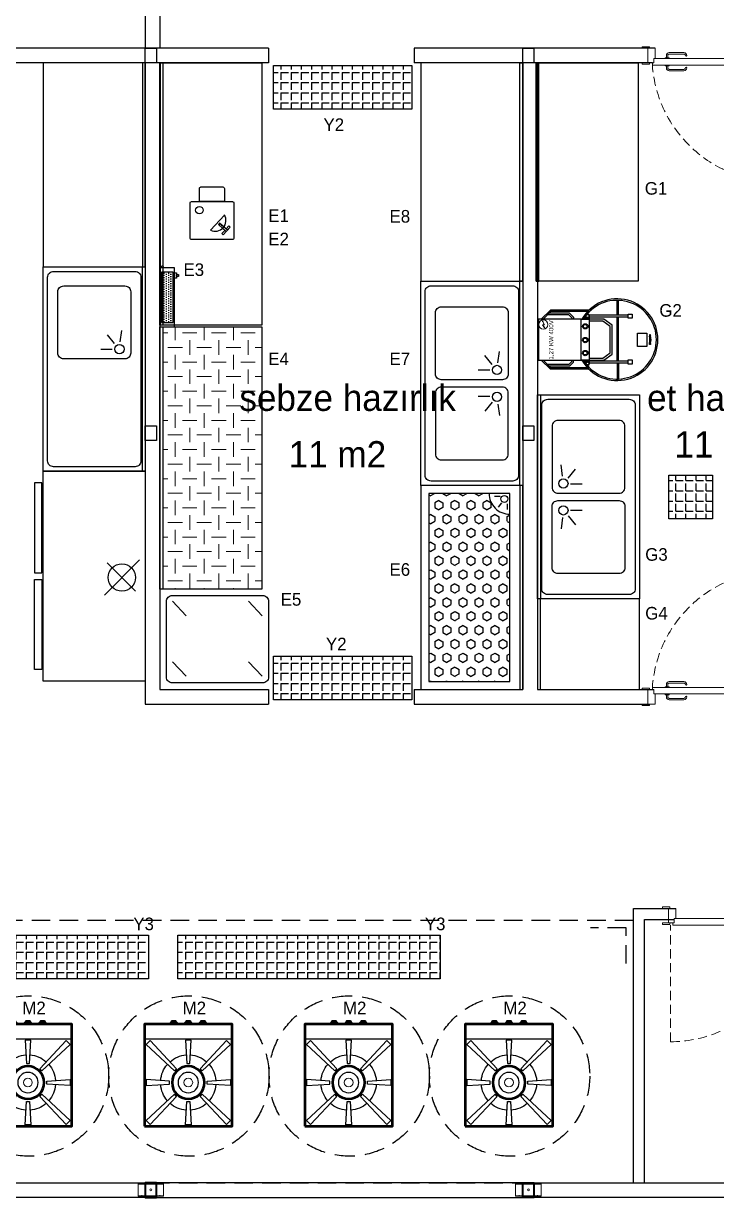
# Model space of a CAD drawing. Header units: millimetres. Extents: x 1020825 to 1025123, y -11230 to -9738.
# Drawn here: x 1023426 to 1023901, y -11138 to -10333 of the extents above; entities that cross this region are included whole.
import ezdxf
from ezdxf.enums import TextEntityAlignment as Align

# ---------------------------------------------------------------- set-up
doc = ezdxf.new("R2010")
doc.units = ezdxf.units.MM
for name, pattern in [('DASHED2', [9.525, 6.35, -3.175]), ('HIDDEN', [0.375, 0.25, -0.125]), ('HIDDENX2', [19.05, 12.7, -6.35])]:
    doc.linetypes.add(name, pattern=pattern)
for name, color, linetype, lineweight in [('-DWG_ANA', 7, 'Continuous', 50), ('-DWG_DETAY1', 7, 'Continuous', 25), ('-DWG_DETAY2', 7, 'Continuous', 15), ('A_strc-prf', 115, 'Continuous', 9), ('DUVAR', 1, 'Continuous', 40), ('GRC-Ekipman', 4, 'Continuous', 25), ('GRC-sebze', 94, 'Continuous', 15), ('PLAN', 253, 'Continuous', 15), ('WALL INTERNAL', 7, 'Continuous', 50)]:
    doc.layers.add(name, color=color, linetype=linetype, lineweight=lineweight)
for name, color, linetype in [('0-MUTFAK', 7, 'Continuous'), ('BİRLEŞİM ELEMANLARI', 4, 'Continuous'), ('CIHAZ', 2, 'Continuous'), ('DIŞ PANEL', 21, 'Continuous'), ('Kıtc-002 Çizgi', 7, 'Continuous'), ('Kıtc-011 Elk Tes Yazı 001', 1, 'Continuous'), ('Kıtc-014 Elk Tes İşaretler', 1, 'Continuous'), ('S2000-002 Çizgi', 7, 'Continuous')]:
    doc.layers.add(name, color=color, linetype=linetype)
doc.styles.get("Standard").update_dxf_attribs({"font": 'arial.ttf', "height": 400})
doc.styles.add('TAKSİM', font='GOTHIC.TTF', dxfattribs={"height": 20})

# ---------------------------------------------------------------- blocks, each defined once
blk = doc.blocks.new('DIŞ İKİLİ KEP 80-60')
at = {"lineweight": 40}
blk.add_lwpolyline([(125.5, 94), (125.5, -6), (49.5, -6), (49.5, 94)], close=True, dxfattribs=at)
at = {"layer": 'BİRLEŞİM ELEMANLARI', "color": 6, "lineweight": 20}
for p, q in [((175, 82), (0, 82)), ((18.5, 82), (18.5, 84)), ((25, 79), (25, 87)), ((31.5, 82), (31.5, 84)), ((143.5, 82), (143.5, 84)), ((150, 79), (150, 87)), ((156.5, 82), (156.5, 84)), ((0, 2), (175, 2)), ((18.5, 2), (18.5, 0)), ((25, 5), (25, -3)), ((31.5, 2), (31.5, 0)), ((143.5, 2), (143.5, 0)), ((150, 5), (150, -3)), ((156.5, 2), (156.5, 0))]:
    blk.add_line(p, q, dxfattribs=at)
for points in [[(0, 0), (0, 84)], [(0, 84), (175, 84), (175, 0), (0, 0)]]:
    blk.add_lwpolyline(points, dxfattribs=at)
blk.add_circle((88, 42), 6.5, dxfattribs=at)
blk = doc.blocks.new('DIŞ-DOLU-2514-G-B-(80)')
at = {"layer": 'DIŞ PANEL'}
blk.add_lwpolyline([(0, 100), (2514, 100), (2514, 0), (0, 0)], close=True, dxfattribs=at)
blk = doc.blocks.new('1-OG6')
at = {"layer": '-DWG_DETAY1', "color": 0}
for points in [[(-30, 30), (-30, -30), (30, -30), (30, 30)], [(-8.11, 9.46), (-9.51, 8.04), (-29, 26), (-26.18, 28.84)], [(-1, 13), (1, 13), (2, 29), (-2, 29)], [(8.11, 9.46), (9.51, 8.04), (29, 26), (26.18, 28.84)], [(-13, 1), (-13, -1), (-29, -2), (-29, 2)], [(13, 1), (13, -1), (29, -2), (29, 2)], [(-8.11, -9.46), (-9.51, -8.04), (-29, -26), (-26.18, -28.84)], [(8.11, -9.46), (9.51, -8.04), (29, -26), (26.18, -28.84)], [(-1, -13), (1, -13), (2, -29), (-2, -29)]]:
    blk.add_lwpolyline(points, close=True, dxfattribs=at)
for points in [[(-1.44, 18.95, 0.162747), (-12.55, 14.27, 0.162747)], [(12.55, 14.27, 0.162747), (1.44, 18.95, 0.162747)], [(-14.36, 12.44, 0.160919), (-18.95, 1.44, 0.160919)], [(18.95, 1.44, 0.160919), (14.36, 12.44, 0.160919)], [(-18.95, -1.44, 0.160919), (-14.36, -12.44, 0.160919)], [(14.36, -12.44, 0.160919), (18.95, -1.44, 0.160919)], [(-12.55, -14.27, 0.162747), (-1.44, -18.95, 0.162747)], [(1.44, -18.95, 0.162747), (12.55, -14.27, 0.162747)]]:
    blk.add_lwpolyline(points, format="xyb", dxfattribs=at)
blk.add_circle((0, 0), 7, dxfattribs=at)
at = {"layer": '-DWG_DETAY2', "color": 0}
blk.add_circle((0, 0), 3, dxfattribs=at)
blk = doc.blocks.new('A$C4DC56874')
at = {"layer": '-DWG_ANA', "color": 0}
blk.add_lwpolyline([(60, 0), (0, 0), (0, 70), (60, 70)], close=True, dxfattribs=at)
blk.add_circle((30, 30), 11.18, dxfattribs=at)
at = {"color": 7}
for points in [[(17.5, 70.88), (18, 71.34), (18, 71.37, -0.414214), (19, 72.37), (21, 72.37, -0.414214), (22, 71.37), (22, 71.34), (22.5, 70.88)], [(27.5, 70.88), (28, 71.34), (28, 71.37, -0.414214), (29, 72.37), (31, 72.37, -0.414214), (32, 71.37), (32, 71.34), (32.5, 70.88)], [(37.5, 70.88), (38, 71.34), (38, 71.37, -0.414214), (39, 72.37), (41, 72.37, -0.414214), (42, 71.37), (42, 71.34), (42.5, 70.88)]]:
    blk.add_lwpolyline(points, format="xyb", dxfattribs=at)
for points in [[(17.5, 70.88), (19.5, 70.88)], [(18.14, 71.13), (21.86, 71.13)], [(18.25, 71.37), (21.75, 71.37)], [(18.29, 71.6), (21.71, 71.6)], [(18.42, 71.84), (21.58, 71.84)], [(18.76, 72.08), (21.24, 72.08)], [(19.5, 70.53), (19.5, 70.88)], [(20.5, 70.88), (22.5, 70.88)], [(20.5, 70.53), (20.5, 70.88)], [(27.5, 70.88), (29.5, 70.88)], [(28.14, 71.13), (31.86, 71.13)], [(28.25, 71.37), (31.75, 71.37)], [(28.29, 71.6), (31.71, 71.6)], [(28.42, 71.84), (31.58, 71.84)], [(28.76, 72.08), (31.24, 72.08)], [(29.5, 70.53), (29.5, 70.88)], [(30.5, 70.88), (32.5, 70.88)], [(30.5, 70.53), (30.5, 70.88)], [(37.5, 70.88), (39.5, 70.88)], [(38.14, 71.13), (41.86, 71.13)], [(38.25, 71.37), (41.75, 71.37)], [(38.29, 71.6), (41.71, 71.6)], [(38.42, 71.84), (41.58, 71.84)], [(38.76, 72.08), (41.24, 72.08)], [(39.5, 70.53), (39.5, 70.88)], [(40.5, 70.88), (42.5, 70.88)], [(40.5, 70.53), (40.5, 70.88)]]:
    blk.add_lwpolyline(points, dxfattribs=at)
for points in [[(17.5, 70.53), (22.5, 70.53), (22.5, 70), (17.5, 70)], [(27.5, 70.53), (32.5, 70.53), (32.5, 70), (27.5, 70)], [(37.5, 70.53), (42.5, 70.53), (42.5, 70), (37.5, 70)]]:
    blk.add_lwpolyline(points, close=True, dxfattribs=at)
at = {"layer": 'PLAN', "color": 0, "linetype": 'Continuous', "rotation": 180}
blk.add_blockref('1-OG6', (30, 30), dxfattribs=at)
blk = doc.blocks.new('WE2')
at = {"layer": 'A_strc-prf', "linetype": 'DASHED2', "elevation": 0}
blk.add_lwpolyline([(-2278.77, 19384.01, -0.392696), (-2193.23, 19464.02), (-2193.23, 19384.01)], format="xyb", dxfattribs=at)
blk.add_lwpolyline([(-2278.77, 19384.01, -0.392696), (-2193.23, 19464.02), (-2193.23, 19384.01)], format="xyb", dxfattribs=at)
at = {"layer": 'A_strc-prf', "elevation": 0}
for points in [[(-2285.77, 19383.51), (-2280.77, 19383.51), (-2280.77, 19382.51), (-2281.77, 19382.51), (-2285.77, 19382.51)], [(-2285.77, 19383.51), (-2280.77, 19383.51), (-2280.77, 19382.51), (-2281.77, 19382.51), (-2285.77, 19382.51)], [(-2281.77, 19382.51), (-2277.77, 19382.51), (-2277.77, 19379.51), (-2276.77, 19379.51), (-2276.77, 19372.51), (-2281.77, 19372.51)], [(-2281.77, 19382.51), (-2277.77, 19382.51), (-2277.77, 19379.51), (-2276.77, 19379.51), (-2276.77, 19372.51), (-2281.77, 19372.51)], [(-2277.77, 19382.51), (-2278.77, 19382.51), (-2278.77, 19384.01), (-2194.77, 19384.01), (-2194.77, 19382.51), (-2195.77, 19382.51), (-2195.77, 19379.51), (-2196.77, 19379.51), (-2277.77, 19379.51)], [(-2277.77, 19382.51), (-2278.77, 19382.51), (-2278.77, 19384.01), (-2194.77, 19384.01), (-2194.77, 19382.51), (-2195.77, 19382.51), (-2195.77, 19379.51), (-2196.77, 19379.51), (-2277.77, 19379.51)], [(-2270.03, 19384.51), (-2267.28, 19384.51), (-2267.28, 19384.01), (-2270.03, 19384.01)], [(-2270.03, 19384.51), (-2267.28, 19384.51), (-2267.28, 19384.01), (-2270.03, 19384.01)], [(-2196.77, 19379.51), (-2195.77, 19379.51), (-2195.77, 19382.51), (-2191.77, 19382.51), (-2191.77, 19372.51), (-2196.77, 19372.51)], [(-2196.77, 19379.51), (-2195.77, 19379.51), (-2195.77, 19382.51), (-2191.77, 19382.51), (-2191.77, 19372.51), (-2196.77, 19372.51)], [(-2192.77, 19383.51), (-2187.77, 19383.51), (-2187.77, 19382.51), (-2191.77, 19382.51), (-2192.77, 19382.51)], [(-2192.77, 19383.51), (-2187.77, 19383.51), (-2187.77, 19382.51), (-2191.77, 19382.51), (-2192.77, 19382.51)], [(-2270.03, 19379.51), (-2267.28, 19379.51), (-2267.28, 19379.01), (-2270.03, 19379.01)], [(-2270.03, 19379.51), (-2267.28, 19379.51), (-2267.28, 19379.01), (-2270.03, 19379.01)], [(-2285.77, 19372.51), (-2281.77, 19372.51), (-2280.77, 19372.51), (-2280.77, 19371.51), (-2285.77, 19371.51)], [(-2285.77, 19372.51), (-2281.77, 19372.51), (-2280.77, 19372.51), (-2280.77, 19371.51), (-2285.77, 19371.51)], [(-2192.77, 19372.51), (-2191.77, 19372.51), (-2187.77, 19372.51), (-2187.77, 19371.51), (-2192.77, 19371.51)], [(-2192.77, 19372.51), (-2191.77, 19372.51), (-2187.77, 19372.51), (-2187.77, 19371.51), (-2192.77, 19371.51)]]:
    blk.add_lwpolyline(points, close=True, dxfattribs=at)
for points in [[(-2267.15, 19388.01), (-2257.15, 19388.01, -0.414214), (-2255.15, 19386.01, -0.91685), (-2256.15, 19386.01, 0.414214), (-2257.15, 19387.01), (-2267.15, 19387.01, 0.414214), (-2268.15, 19386.01), (-2268.15, 19384.51), (-2269.15, 19384.51), (-2269.15, 19386.01, -0.414214)], [(-2267.15, 19388.01), (-2257.15, 19388.01, -0.414214), (-2255.15, 19386.01, -0.91685), (-2256.15, 19386.01, 0.414214), (-2257.15, 19387.01), (-2267.15, 19387.01, 0.414214), (-2268.15, 19386.01), (-2268.15, 19384.51), (-2269.15, 19384.51), (-2269.15, 19386.01, -0.414214)], [(-2269.15, 19377.51), (-2269.15, 19379.01), (-2268.15, 19379.01), (-2268.15, 19377.51, 0.414214), (-2267.15, 19376.51), (-2257.15, 19376.51, 0.414214), (-2256.15, 19377.51, -0.91685), (-2255.15, 19377.51, -0.414214), (-2257.15, 19375.51), (-2267.15, 19375.51, -0.414214)], [(-2269.15, 19377.51), (-2269.15, 19379.01), (-2268.15, 19379.01), (-2268.15, 19377.51, 0.414214), (-2267.15, 19376.51), (-2257.15, 19376.51, 0.414214), (-2256.15, 19377.51, -0.91685), (-2255.15, 19377.51, -0.414214), (-2257.15, 19375.51), (-2267.15, 19375.51, -0.414214)]]:
    blk.add_lwpolyline(points, format="xyb", close=True, dxfattribs=at)
blk = doc.blocks.new('A$C1CD53B41')
at = {"layer": 'CIHAZ', "color": 5}
for p, q in [((4.02, 60.95), (28.12, 85.05)), ((6.69, 82.38), (26.11, 62.96))]:
    blk.add_line(p, q, dxfattribs=at)
for points in [[(71.08, 135.96), (76.04, 135.96), (76.04, 74.34), (71.08, 74.34)], [(71.08, 8.04), (76.04, 8.04), (76.04, 69.66), (71.08, 69.66)]]:
    blk.add_lwpolyline(points, close=True, dxfattribs=at)
blk.add_circle((16.06, 73), 9.38, dxfattribs=at)
at = {"layer": 'S2000-002 Çizgi'}
blk.add_lwpolyline([(0, 144), (70, 144), (70, 0), (0, 0)], close=True, dxfattribs=at)
blk = doc.blocks.new('A$C12072FC4')
at = {"layer": 'S2000-002 Çizgi'}
for p, q in [((48.95, 87.43), (43.94, 93.53)), ((52.76, 88.66), (53.87, 96.47)), ((47.29, 83.52), (39.4, 83.52))]:
    blk.add_line(p, q, dxfattribs=at)
for points in [[(0, 0), (0, 140), (70, 140), (70, 0)], [(68, 0), (68, 140), (70, 140), (70, 0)]]:
    blk.add_lwpolyline(points, close=True, dxfattribs=at)
for points in [[(3, 7), (3, 133, -0.414214), (7, 137), (63, 137, -0.414214), (67, 133), (67, 7, -0.414214), (63, 3), (7, 3, -0.414214)], [(10, 81), (10, 123, -0.414214), (14, 127), (56, 127, -0.414214), (60, 123), (60, 81, -0.414214), (56, 77), (14, 77, -0.414214)]]:
    blk.add_lwpolyline(points, format="xyb", close=True, dxfattribs=at)
blk.add_circle((52.26, 83.71), 3.19, dxfattribs=at)
blk = doc.blocks.new('A$C29431E44')
at = {"layer": 'Kıtc-014 Elk Tes İşaretler', "linetype": 'Continuous', "lineweight": 0}
for p, q in [((2.9, 3.66), (0.96, 2.3)), ((0.96, 2.3), (1, 2.21)), ((1, 2.21), (2.81, 3.48)), ((2.81, 3.48), (2.9, 2.31)), ((3, 2.49), (2.9, 3.66)), ((2.9, 2.31), (5.24, 3.52)), ((5.18, 3.62), (3, 2.49)), ((5.66, 3.81), (5.09, 3.77)), ((5.09, 3.77), (5.17, 3.64)), ((5.17, 3.64), (5.34, 3.36)), ((5.24, 3.52), (5.19, 3.62)), ((5.34, 3.36), (5.66, 3.81))]:
    blk.add_line(p, q, dxfattribs=at)
blk.add_circle((3.16, 3.16), 3.16, dxfattribs=at)
blk = doc.blocks.new('A$C5DC8673B')
at = {"layer": 'Kıtc-002 Çizgi'}
for p, q in [((9.81, 60.6), (9.81, 74.46)), ((10.81, 61.02), (10.81, 75.5)), ((45.07, 61.02), (45.07, 75.5)), ((46.07, 60.6), (46.07, 74.46)), ((12.51, 57.9), (9.81, 60.6)), ((12.93, 58.9), (10.81, 61.02)), ((12.51, 57.9), (13.78, 57.9)), ((12.93, 58.9), (13.78, 58.9)), ((42.95, 58.9), (42.1, 58.9)), ((43.36, 57.9), (42.1, 57.9)), ((42.95, 58.9), (45.07, 61.02)), ((43.36, 57.9), (46.07, 60.6)), ((12.86, 49.25), (12.86, 46.97)), ((13.78, 52.49), (13.78, 46.97)), ((13.27, 27.91), (43.51, 27.91)), ((13.27, 26.91), (43.51, 26.91)), ((44.79, 27.91), (54.94, 27.91)), ((44.79, 26.91), (54.92, 26.91)), ((25.28, 5.74), (25.55, 5.7)), ((25.28, 4.93), (25.55, 4.89)), ((30.59, 5.74), (30.32, 5.7)), ((30.59, 4.93), (30.32, 4.89))]:
    blk.add_line(p, q, dxfattribs=at)
for points in [[(13.78, 52.49), (42.1, 52.49), (42.1, 81.92), (13.78, 81.92)], [(10.58, 49.85), (13.78, 49.85), (13.78, 49.25), (10.58, 49.25)], [(12.86, 49.25), (10.58, 49.25), (10.58, 46.97), (12.86, 46.97)], [(13.78, 49.25), (12.86, 49.25), (12.86, 46.97), (13.78, 46.97)], [(13.78, 52.49), (42.1, 52.49), (42.1, 46.97), (13.78, 46.97)], [(42.1, 49.82), (45.29, 49.82), (45.29, 49.23), (42.1, 49.23)], [(43.01, 46.95), (42.1, 46.95), (42.1, 49.23), (43.01, 49.23)], [(43.01, 49.23), (45.29, 49.23), (45.29, 46.95), (43.01, 46.95)], [(12, 20.21), (13.27, 20.21), (13.27, 46.97), (12, 46.97)], [(43.51, 20.19), (44.79, 20.19), (44.79, 46.95), (43.51, 46.95)], [(11.26, 20.21), (14.01, 20.21), (14.01, 17.47), (11.26, 17.47)], [(42.78, 20.19), (45.52, 20.19), (45.52, 17.45), (42.78, 17.45)], [(23.37, 13.98), (32.5, 13.98), (32.5, 7.59), (23.37, 7.59)], [(24.56, 5.74), (25.28, 5.74), (25.28, 4.93), (24.56, 4.93)], [(31.32, 5.74), (30.59, 5.74), (30.59, 4.93), (31.32, 4.93)]]:
    blk.add_lwpolyline(points, close=True, dxfattribs=at)
for points in [[(7.66, 47.23), (7.66, 73.69), (13.78, 79.99)], [(8.66, 48.22), (8.66, 73.29), (13.78, 78.56)], [(48.21, 47.23), (48.21, 73.69), (42.1, 79.99)], [(47.21, 48.22), (47.21, 73.29), (42.1, 78.56)], [(13.78, 46.97), (13.78, 37.33), (13.9, 36.96), (18.04, 31.19), (18.44, 31.17), (37.43, 31.17), (37.84, 31.19), (41.98, 36.96), (42.1, 37.33), (42.1, 46.97)], [(15.28, 46.97), (15.28, 37.61), (18.82, 32.67), (37.05, 32.67), (40.6, 37.61), (40.6, 46.97)]]:
    blk.add_lwpolyline(points, dxfattribs=at)
for centre, radius in [((11.69, 48.13), 1), ((18.78, 49.73), 1.82), ((18.78, 49.73), 1.28), ((27.7, 49.73), 1.82), ((27.7, 49.73), 1.28), ((37.09, 49.73), 1.82), ((37.09, 49.73), 1.28), ((44.19, 48.13), 1)]:
    blk.add_circle(centre, radius, dxfattribs=at)
for centre, radius, start, end in [((27.94, 27.91), 28, 120.37847, 59.62153), ((27.94, 27.91), 27, 130.00552, 49.99448), ((27.94, 27.91), 27, 121.63053, 125.66401), ((27.94, 27.91), 27, 54.24941, 58.36948), ((27.94, 14.35), 8.97, 254.57781, 285.42219), ((27.94, 13.54), 8.97, 254.57781, 285.42219)]:
    blk.add_arc(centre, radius, start, end, dxfattribs=at)
for points, knots in [([(1.23, 27.91), (1.16, 27.91), (1.06, 27.91), (0.97, 27.91), (0.94, 27.91)], [0, 0, 0, 0, 0.1306613, 0.1926211, 0.1926211, 0.1926211, 0.1926211]), ([(1.23, 27.91), (1.16, 27.91), (1.06, 27.91), (0.97, 27.91), (0.94, 27.91)], [0, 0, 0, 0, 0.1306613, 0.1926211, 0.1926211, 0.1926211, 0.1926211]), ([(12, 27.91), (11.69, 27.91), (11.39, 27.91), (11.08, 27.91), (10.43, 27.91), (8.89, 27.91), (6.48, 27.91), (3.85, 27.91), (2.1, 27.91), (1.23, 27.91)], [-0.091879, -0.091879, -0.091879, -0.091879, 0, 0, 0, 0.196291, 0.46418, 0.732097, 1, 1, 1, 1]), ([(12, 27.91), (11.69, 27.91), (11.39, 27.91), (11.08, 27.91), (10.43, 27.91), (8.89, 27.91), (6.48, 27.91), (3.85, 27.91), (2.1, 27.91), (1.23, 27.91)], [-0.091879, -0.091879, -0.091879, -0.091879, 0, 0, 0, 0.196291, 0.46418, 0.732097, 1, 1, 1, 1]), ([(12, 26.91), (11.97, 26.91), (11.94, 26.91), (11.87, 26.91), (11.82, 26.91), (11.66, 26.91), (11.56, 26.91), (11.44, 26.91), (11.43, 26.91), (11.38, 26.91), (11.35, 26.91), (11.26, 26.91), (11.2, 26.91), (11.12, 26.91), (11.11, 26.91), (11.08, 26.91), (11.07, 26.91), (11.05, 26.91), (11.04, 26.91), (11.02, 26.91), (11, 26.91), (10.95, 26.91), (10.91, 26.91), (10.81, 26.91), (10.74, 26.91), (10.52, 26.91), (10.38, 26.91), (9.96, 26.91), (9.68, 26.91), (9.37, 26.91), (9.34, 26.91), (9.27, 26.91), (9.22, 26.91), (9.16, 26.91), (9.15, 26.91), (9.14, 26.91), (9.13, 26.91), (9.12, 26.91), (9.11, 26.91), (9.09, 26.91), (9.08, 26.91), (9.04, 26.91), (9.02, 26.91), (8.94, 26.91), (8.89, 26.91), (8.74, 26.91), (8.64, 26.91), (8.33, 26.91), (8.13, 26.91), (7.51, 26.91), (7.11, 26.91), (6.66, 26.91), (6.62, 26.91), (6.56, 26.91), (6.55, 26.91), (6.52, 26.91), (6.51, 26.91), (6.49, 26.91), (6.49, 26.91), (6.47, 26.91), (6.46, 26.91), (6.44, 26.91), (6.42, 26.91), (6.38, 26.91), (6.34, 26.91), (6.25, 26.91), (6.19, 26.91), (6, 26.91), (5.88, 26.91), (5.5, 26.91), (5.25, 26.91), (4.98, 26.91), (4.95, 26.91), (4.88, 26.91), (4.83, 26.91), (4.68, 26.91), (4.58, 26.91), (4.29, 26.91), (4.09, 26.91), (3.88, 26.91), (3.87, 26.91), (3.85, 26.91), (3.84, 26.91), (3.82, 26.91), (3.81, 26.91), (3.78, 26.91), (3.76, 26.91), (3.7, 26.91), (3.66, 26.91), (3.54, 26.91), (3.46, 26.91), (3.22, 26.91), (3.06, 26.91), (2.57, 26.91), (2.25, 26.91), (1.7, 26.91), (1.46, 26.91), (1.23, 26.91)], [-0.091879, -0.091879, -0.091879, -0.091879, -0.084163, -0.084163, -0.068729, -0.068729, -0.037862, -0.037862, -0.033319, -0.033319, -0.024232, -0.024232, -0.006058, -0.006058, -0.000672, -0.000672, 0.001993, 0.001993, 0.004658, 0.004658, 0.009988, 0.009988, 0.020649, 0.020649, 0.04197, 0.04197, 0.084612, 0.084612, 0.169896, 0.169896, 0.17737, 0.17737, 0.192318, 0.192318, 0.194954, 0.194954, 0.196886, 0.196886, 0.198819, 0.198819, 0.202683, 0.202683, 0.210411, 0.210411, 0.225868, 0.225868, 0.256781, 0.256781, 0.318608, 0.318608, 0.442262, 0.442262, 0.455315, 0.455315, 0.459598, 0.459598, 0.462633, 0.462633, 0.465016, 0.465016, 0.4674, 0.4674, 0.472167, 0.472167, 0.481702, 0.481702, 0.500771, 0.500771, 0.538909, 0.538909, 0.615186, 0.615186, 0.622666, 0.622666, 0.637628, 0.637628, 0.667551, 0.667551, 0.727398, 0.727398, 0.731293, 0.731293, 0.734369, 0.734369, 0.737445, 0.737445, 0.743597, 0.743597, 0.755901, 0.755901, 0.780509, 0.780509, 0.829725, 0.829725, 0.928156, 0.928156, 1, 1, 1, 1])]:
    blk.add_open_spline(points, degree=3, knots=knots, dxfattribs=at)
at = {"layer": 'Kıtc-014 Elk Tes İşaretler'}
blk.add_blockref('A$C29431E44', (35.14, 75.32), dxfattribs=at)
at = {"layer": 'Kıtc-011 Elk Tes Yazı 001', "insert": (14.28, 74.65), "char_height": 3, "attachment_point": 1}
blk.add_mtext_dynamic_manual_height_columns('{\\f@Arial Unicode MS|b0|i0|c162|p34;1,27 KW 400V }', width=31.2688, gutter_width=50, heights=[0], dxfattribs=at)
blk = doc.blocks.new('Evye2.140-70')
at = {"color": 251}
for p, q in [((-84.16, -17.24), (-91.97, -16.13)), ((-82.93, -21.05), (-89.03, -26.06)), ((-79.02, -22.71), (-79.02, -30.6)), ((-60.98, -22.71), (-60.98, -30.6)), ((-57.07, -21.05), (-50.97, -26.06)), ((-55.84, -17.24), (-48.03, -16.13))]:
    blk.add_line(p, q, dxfattribs=at)
for points in [[(0, -70), (-140, -70), (-140, 0), (0, 0)], [(0, -2), (-140, -2), (-140, 0), (0, 0)]]:
    blk.add_lwpolyline(points, close=True)
blk.add_lwpolyline([(-7, -67), (-133, -67, -0.414214), (-137, -63), (-137, -7, -0.414214), (-133, -3), (-7, -3, -0.414214), (-3, -7), (-3, -63, -0.414214)], format="xyb", close=True)
for points in [[(-76.5, -60), (-118.5, -60, -0.414214), (-122.5, -56), (-122.5, -14, -0.414214), (-118.5, -10), (-76.5, -10, -0.414214), (-72.5, -14), (-72.5, -56, -0.414214)], [(-63.5, -60), (-21.5, -60, 0.414214), (-17.5, -56), (-17.5, -14, 0.414214), (-21.5, -10), (-63.5, -10, 0.414214), (-67.5, -14), (-67.5, -56, 0.414214)]]:
    blk.add_lwpolyline(points, format="xyb", close=True, dxfattribs=at)
for centre in [(-79.21, -17.74), (-60.79, -17.74)]:
    blk.add_circle(centre, 3.19, dxfattribs=at)
blk = doc.blocks.new('PoliTT.S.180-70')
at = {"layer": 'GRC-sebze'}
h = blk.add_hatch(dxfattribs=at)
h.set_pattern_fill('CHECKERED', color=256, scale=10, style=0)
h.set_pattern_definition([(0, (180, 0), (10, 10), [10, -10]), (90, (185, 5), (-10, 10), [10, -10])])
h.paths.add_polyline_path([(0, -70), (180, -70), (180, -2), (0, -2)])
for p, q in [((0, 0), (180, 0)), ((0, -70), (0, 0)), ((180, 0), (180, -70)), ((180, -2), (0, -2)), ((180, -70), (0, -70))]:
    blk.add_line(p, q)
blk = doc.blocks.new('RobotCoupe.CL52')
for points in [[(12, -30), (-12, -30, -0.414214), (-13, -29), (-13, -1, -0.414214), (-12, 0), (12, 0, -0.414214), (13, -1), (13, -29, -0.414214)], [(13, -6.49), (22, -6.49, -0.414214), (23, -7.49), (23, -22.51, -0.414214), (22, -23.51), (13, -23.51)]]:
    blk.add_lwpolyline(points, format="xyb", close=True)
at = {"color": 147}
for points in [[(-6.69, -14.03), (3.74, -23.62)], [(-6.74, -23.81), (-8.94, -21.81), (-9.78, -22.74), (-4.45, -27.58)], [(-4.45, -27.58), (-3.62, -26.65), (-5.81, -24.66)]]:
    blk.add_lwpolyline(points, dxfattribs=at)
blk.add_lwpolyline([(-7.58, -24.74), (-6.65, -25.58), (-1.81, -20.25), (-2.74, -19.42)], close=True, dxfattribs=at)
at = {"color": 147, "const_width": 0.385}
blk.add_lwpolyline([(-3.78, -21.09, 1), (-2.64, -20.9, 1)], format="xyb", close=True, dxfattribs=at)
at = {"color": 147}
blk.add_circle((7.11, -6.38), 2.56, dxfattribs=at)
blk.add_arc((-0.01, -17.22), 7.4, 154.47126, 300.95293, dxfattribs=at)
blk = doc.blocks.new('A$C3BCB2360')
at = {"layer": 'Kıtc-002 Çizgi'}
h = blk.add_hatch(dxfattribs=at)
h.set_pattern_fill('DOTS', color=256, style=0)
h.set_pattern_definition([(0, (-5262.7797, -8365.3325), (0.79375, 1.5875), [0, -1.5875])])
h.paths.add_polyline_path([(3, 11.83), (3, 3.83), (37.5, 3.83), (37.5, 11.83)])
for points in [[(0, 2.83), (40.5, 2.83), (40.5, 12.83), (0, 12.83)], [(3, 3.83), (37.5, 3.83), (37.5, 11.83), (3, 11.83)], [(40.5, 11.83), (41.4, 11.83), (41.7, 11.53), (41.7, 10.93), (41.4, 10.63), (40.5, 10.63)], [(33.33, 2.83), (36.88, 2.83), (36.88, 1.42), (33.33, 1.42)], [(34.4, 1.42), (35.81, 1.42), (35.81, 0), (34.4, 0)]]:
    blk.add_lwpolyline(points, close=True, dxfattribs=at)
blk = doc.blocks.new('SebzeST.140-70')
h = blk.add_hatch()
h.set_pattern_fill('HEX', color=251, style=0)
h.set_pattern_definition([(0, (-12360.4633, -10510.258), (0, 5.49926), [3.175, -6.35]), (120, (-12360.4633, -10510.258), (-4.7624989, -2.74963), [3.175, -6.35]), (60, (-12357.2883, -10510.258), (-4.7624989, 2.74963), [3.175, -6.35])])
h.paths.add_polyline_path([(-134.5, -64.5), (-5.5, -64.5), (-5.5, -9), (-120.28, -9, -0.414214), (-134.5, -23.22)])
at = {"color": 251}
for p, q in [((-132.46, -15.55), (-132.46, -19.44)), ((-128.02, -14.63), (-125.18, -16.85)), ((-127.4, -10.86), (-123.57, -10.86))]:
    blk.add_line(p, q, dxfattribs=at)
for points in [[(0, 0), (-140, 0), (-140, -70), (0, -70)], [(0, 0), (-140, 0), (-140, -2), (0, -2)], [(-5.5, -9), (-134.5, -9), (-134.5, -64.5), (-5.5, -64.5)]]:
    blk.add_lwpolyline(points, close=True)
blk.add_circle((-130.74, -12.66), 2.4, dxfattribs=at)
blk.add_arc((-134.5, -9), 14.22, 270, 0, dxfattribs=at)
blk = doc.blocks.new('A$C1A9A7AE9')
at = {"layer": 'S2000-002 Çizgi'}
for p, q in [((55.84, 52.76), (48.03, 53.87)), ((57.07, 48.95), (50.97, 43.94)), ((82.93, 48.95), (89.03, 43.94)), ((84.16, 52.76), (91.97, 53.87)), ((60.98, 47.29), (60.98, 39.4)), ((79.02, 47.29), (79.02, 39.4))]:
    blk.add_line(p, q, dxfattribs=at)
for points in [[(140, 0), (0, 0), (0, 70), (140, 70)], [(140, 68), (0, 68), (0, 70), (140, 70)]]:
    blk.add_lwpolyline(points, close=True, dxfattribs=at)
for points in [[(133, 3), (7, 3, -0.414214), (3, 7), (3, 63, -0.414214), (7, 67), (133, 67, -0.414214), (137, 63), (137, 7, -0.414214)], [(63.5, 10), (21.5, 10, -0.414214), (17.5, 14), (17.5, 56, -0.414214), (21.5, 60), (63.5, 60, -0.414214), (67.5, 56), (67.5, 14, -0.414214)], [(76.5, 10), (118.5, 10, 0.414214), (122.5, 14), (122.5, 56, 0.414214), (118.5, 60), (76.5, 60, 0.414214), (72.5, 56), (72.5, 14, 0.414214)]]:
    blk.add_lwpolyline(points, format="xyb", close=True, dxfattribs=at)
for centre in [(60.79, 52.26), (79.21, 52.26)]:
    blk.add_circle(centre, 3.19, dxfattribs=at)
blk = doc.blocks.new('A$C23F57AB6')
at = {"ltscale": 5}
for p, q in [((4, 56), (13.43, 46.1)), ((56.13, 56), (65.56, 46.1)), ((4, 14.56), (13.43, 4.65)), ((56.13, 14.56), (65.56, 4.65))]:
    blk.add_line(p, q, dxfattribs=at)
at = {"layer": 'S2000-002 Çizgi'}
blk.add_lwpolyline([(0, 4), (0, 56, -0.414214), (4, 60), (66, 60, -0.414214), (70, 56), (70, 4, -0.414214), (66, 0), (4, 0, -0.414214)], format="xyb", close=True, dxfattribs=at)

msp = doc.modelspace()

# ---------------------------------------------------------------- hatches: boundary and pattern name
h = msp.add_hatch()
h.set_pattern_fill('ANGLE', color=256, angle=270)
h.set_pattern_definition([(270, (1016841.125, -8375.581), (6.985, 1e-14), [5.08, -1.905]), (360, (1016841.125, -8375.581), (-1e-14, 6.985), [5.08, -1.905])])
h.paths.add_polyline_path([(1023597.39, -10391.52), (1023597.39, -10361.52), (1023692.39, -10361.52), (1023692.39, -10391.52)])
h = msp.add_hatch()
h.set_pattern_fill('ANGLE', color=256, angle=360)
h.set_pattern_definition([(360, (1021882.665, -17428.7516), (-1e-14, 6.985), [5.08, -1.905]), (90, (1021882.665, -17428.7516), (-6.985, -1e-14), [5.08, -1.905])])
h.paths.add_polyline_path([(1023898.6, -10672.49), (1023868.6, -10672.49), (1023868.6, -10642.49), (1023898.6, -10642.49)])
h = msp.add_hatch()
h.set_pattern_fill('ANGLE', color=256, angle=270)
h.set_pattern_definition([(270, (1016841.125, -8780.689), (6.985, 1e-14), [5.08, -1.905]), (360, (1016841.125, -8780.689), (-1e-14, 6.985), [5.08, -1.905])])
h.paths.add_polyline_path([(1023597.39, -10796.63), (1023597.39, -10766.63), (1023692.39, -10766.63), (1023692.39, -10796.63)])
h = msp.add_hatch()
h.set_pattern_fill('ANGLE', color=256, angle=270)
h.set_pattern_definition([(270, (1016575.543, -8972.0434), (6.985, 1e-14), [5.08, -1.905]), (360, (1016575.543, -8972.0434), (-1e-14, 6.985), [5.08, -1.905])])
h.paths.add_polyline_path([(1023331.81, -10987.98), (1023331.81, -10957.98), (1023511.81, -10957.98), (1023511.81, -10987.98)])
h = msp.add_hatch()
h.set_pattern_fill('ANGLE', color=256, angle=270)
h.set_pattern_definition([(270, (1016775.543, -8972.0434), (6.985, 1e-14), [5.08, -1.905]), (360, (1016775.543, -8972.0434), (-1e-14, 6.985), [5.08, -1.905])])
h.paths.add_polyline_path([(1023531.81, -10987.98), (1023531.81, -10957.98), (1023711.81, -10957.98), (1023711.81, -10987.98)])

# ---------------------------------------------------------------- linework, layer by layer
at = {"ltscale": 5}
for p, q in [((1023509.57, -10323.01), (1023509.57, -10349.78)), ((1023519.57, -10324.01), (1023519.57, -10349.78)), ((1023594.09, -10349.75), (1023403.55, -10349.77)), ((1023594.09, -10349.75), (1023594.09, -10359.78)), ((1023694.09, -10349.75), (1023694.09, -10359.78)), ((1023859.42, -10349.75), (1023694.09, -10349.75)), ((1023594.09, -10359.78), (1023405.55, -10359.78)), ((1023509.57, -10359.78), (1023509.57, -10799.65)), ((1023519.6, -10359.78), (1023519.6, -10789.62)), ((1023857.41, -10359.78), (1023694.09, -10359.78)), ((1023768.57, -10359.78), (1023768.57, -10789.62)), ((1023778.6, -10359.78), (1023778.6, -10789.62)), ((1023519.6, -10789.62), (1023594.09, -10789.62)), ((1023594.09, -10789.62), (1023594.09, -10799.65)), ((1023694.09, -10789.62), (1023694.09, -10799.65)), ((1023694.09, -10789.62), (1023768.57, -10789.62)), ((1023778.6, -10789.62), (1023858.42, -10789.62)), ((1023509.57, -10799.65), (1023594.09, -10799.65)), ((1023694.09, -10799.65), (1023855.42, -10799.65)), ((1023844.44, -11127.98), (1023844.44, -10939.65)), ((1023844.44, -10939.65), (1023873.4, -10939.65)), ((1023852.04, -11127.98), (1023852.04, -10947.25)), ((1023852.04, -10947.25), (1023872.4, -10947.25))]:
    msp.add_line(p, q, dxfattribs=at)
for p, q in [((1023519.6, -10539.78), (1023519.6, -10359.78)), ((1023519.6, -10359.78), (1023589.6, -10359.78)), ((1023521.6, -10359.78), (1023521.6, -10539.78)), ((1023589.6, -10359.78), (1023589.6, -10539.78)), ((1023589.6, -10539.78), (1023519.6, -10539.78))]:
    msp.add_line(p, q)
for points in [[(1023517.17, -10359.78), (1023509.57, -10359.78), (1023509.57, -10349.78), (1023517.17, -10349.78)], [(1023776.17, -10359.78), (1023768.57, -10359.78), (1023768.57, -10349.78), (1023776.17, -10349.78)], [(1023439.57, -10499.78), (1023509.57, -10499.78), (1023509.57, -10359.78), (1023439.57, -10359.78)], [(1023507.57, -10499.78), (1023509.57, -10499.78), (1023509.57, -10359.78), (1023507.57, -10359.78)], [(1023698.57, -10509.62), (1023768.57, -10509.62), (1023768.57, -10359.78), (1023698.57, -10359.78)], [(1023766.57, -10359.78), (1023768.57, -10359.78), (1023768.57, -10509.62), (1023766.57, -10509.62)], [(1023847.6, -10509.62), (1023777.6, -10509.62), (1023777.6, -10359.78), (1023847.6, -10359.78)], [(1023779.6, -10359.78), (1023777.6, -10359.78), (1023777.6, -10509.62), (1023779.6, -10509.62)], [(1023517.17, -10618.78), (1023509.57, -10618.78), (1023509.57, -10608.78), (1023517.17, -10608.78)], [(1023776.17, -10618.78), (1023768.57, -10618.78), (1023768.57, -10608.78), (1023776.17, -10608.78)]]:
    msp.add_lwpolyline(points, close=True, dxfattribs=at)
for points in [[(1023692.39, -10361.52), (1023692.39, -10391.52), (1023597.39, -10391.52), (1023597.39, -10361.52)], [(1023868.6, -10642.49), (1023898.6, -10642.49), (1023898.6, -10672.49), (1023868.6, -10672.49)], [(1023848.6, -10727.49), (1023778.6, -10727.49), (1023778.6, -10789.62), (1023848.6, -10789.62)], [(1023780.6, -10727.49), (1023778.6, -10727.49), (1023778.6, -10789.62), (1023780.6, -10789.62)], [(1023692.39, -10766.63), (1023692.39, -10796.63), (1023597.39, -10796.63), (1023597.39, -10766.63)], [(1023511.81, -10957.98), (1023511.81, -10987.98), (1023331.81, -10987.98), (1023331.81, -10957.98)], [(1023711.81, -10957.98), (1023711.81, -10987.98), (1023531.81, -10987.98), (1023531.81, -10957.98)]]:
    msp.add_lwpolyline(points, close=True)
at = {"layer": '0-MUTFAK', "color": 0, "linetype": 'HIDDEN', "ltscale": 55}
for centre in [(1023429.44, -11054.65), (1023539.44, -11054.65), (1023649.44, -11054.65), (1023759.44, -11054.65)]:
    msp.add_circle(centre, 55, dxfattribs=at)
at = {"layer": 'DUVAR', "color": 5}
msp.add_line((1023519.6, -10359.78), (1023519.6, -10539.78), dxfattribs=at)
at = {"layer": 'S2000-002 Çizgi', "linetype": 'HIDDENX2'}
msp.add_lwpolyline([(1023844.44, -10947.98), (1022999.17, -10947.98), (1022999.17, -11127.98), (1023844.44, -11127.98)], close=True, dxfattribs=at)
msp.add_lwpolyline([(1023839.44, -10977.56), (1023839.44, -10952.98), (1023814.86, -10952.98)], dxfattribs=at)

# ---------------------------------------------------------------- block references
at = {"ltscale": 5}
for name, p in [('A$C12072FC4', (1023439.57, -10639.78)), ('A$C23F57AB6', (1023524.13, -10785.07))]:
    msp.add_blockref(name, p, dxfattribs=at)
at = {"ltscale": 5, "xscale": -1}
for p in [(1023459.05, -11089.14), (1023569.05, -11089.14), (1023679.05, -11089.14), (1023789.05, -11089.14)]:
    msp.add_blockref('A$C4DC56874', p, dxfattribs=at)
at = {"yscale": 0.1, "zscale": 0.1}
for p, xscale, rotation in [((1023504.62, -11128.58), -0.1, 180), ((1023781.12, -11128.58), 0.1, 179.9999999999999)]:
    msp.add_blockref('DIŞ İKİLİ KEP 80-60', p, dxfattribs=dict(at, xscale=xscale, rotation=rotation))
at = {"layer": '0-MUTFAK', "color": 0}
for name, p, rotation in [('A$C5DC8673B', (1023861.1, -10577.58), 89.99999999999993), ('PoliTT.S.180-70', (1023519.6, -10720.78), 90), ('Evye2.140-70', (1023778.6, -10587.49), 89.99999999999999), ('SebzeST.140-70', (1023768.57, -10789.62), 270)]:
    msp.add_blockref(name, p, dxfattribs=dict(at, rotation=rotation))
at = {"layer": 'DUVAR', "color": 5, "xscale": -1, "rotation": 180}
msp.add_blockref('WE2', (1026136.18, 9022.76, 0), dxfattribs=at)
at = {"layer": 'DUVAR', "color": 5}
msp.add_blockref('WE2', (1026136.18, -30172.14, 0), dxfattribs=at)
at = {"layer": 'DUVAR', "color": 5, "rotation": 180}
msp.add_blockref('WE2', (1021676.63, 8432.86, 0), dxfattribs=at)
at = {"layer": 'GRC-Ekipman', "rotation": 90}
msp.add_blockref('RobotCoupe.CL52', (1023540.26, -10467.91), dxfattribs=at)
at = {"layer": 'Kıtc-002 Çizgi', "rotation": 90}
msp.add_blockref('A$C3BCB2360', (1023532.44, -10540.78), dxfattribs=at)
at = {"layer": 'S2000-002 Çizgi'}
for name, p, rotation in [('A$C1A9A7AE9', (1023698.57, -10509.62), 270), ('A$C1CD53B41', (1023509.57, -10639.78), 180)]:
    msp.add_blockref(name, p, dxfattribs=dict(at, rotation=rotation))
at = {"layer": 'WALL INTERNAL', "yscale": 0.1, "zscale": 0.1}
for p, xscale in [((1023258.17, -11137.98), 0.1), ((1023768.57, -11137.98), -0.1), ((1023776.17, -11137.98), 0.1)]:
    msp.add_blockref('DIŞ-DOLU-2514-G-B-(80)', p, dxfattribs=dict(at, xscale=xscale))

# ---------------------------------------------------------------- texts
at = {"style": 'TAKSİM'}
for s, p in [('Y2', (1023638.85, -10406.48)), ('G1', (1023859.92, -10450.19)), ('E1', (1023601.01, -10468.86)), ('E8', (1023684.17, -10469.33)), ('E2', (1023601.01, -10484.91)), ('E3', (1023542.83, -10505.92)), ('G2', (1023869.91, -10533.89)), ('E4', (1023601.01, -10567.07)), ('E7', (1023684.17, -10567.07)), ('G3', (1023860.21, -10701.27)), ('E6', (1023684.17, -10711.56)), ('E5', (1023609.51, -10732.08)), ('G4', (1023860.21, -10741.58)), ('Y2', (1023640.56, -10762.68)), ('Y3', (1023508.39, -10954.62)), ('Y3', (1023708.39, -10954.62)), ('M2', (1023433.2, -11012.28)), ('M2', (1023543.2, -11012.28)), ('M2', (1023653.2, -11012.28)), ('M2', (1023763.2, -11012.28))]:
    msp.add_text(s, height=8.64, dxfattribs=at).set_placement(p, align=Align.CENTER)
for s, p in [('sebze hazırlık', (1023574.09, -10598.51)), ('et hazırlık', (1023853.78, -10598.51)), ('11 m2', (1023872.53, -10630.5)), ('11 m2', (1023607.89, -10637.23))]:
    msp.add_text(s, height=18, dxfattribs=at).set_placement(p)

doc.saveas('drawing.dxf')
